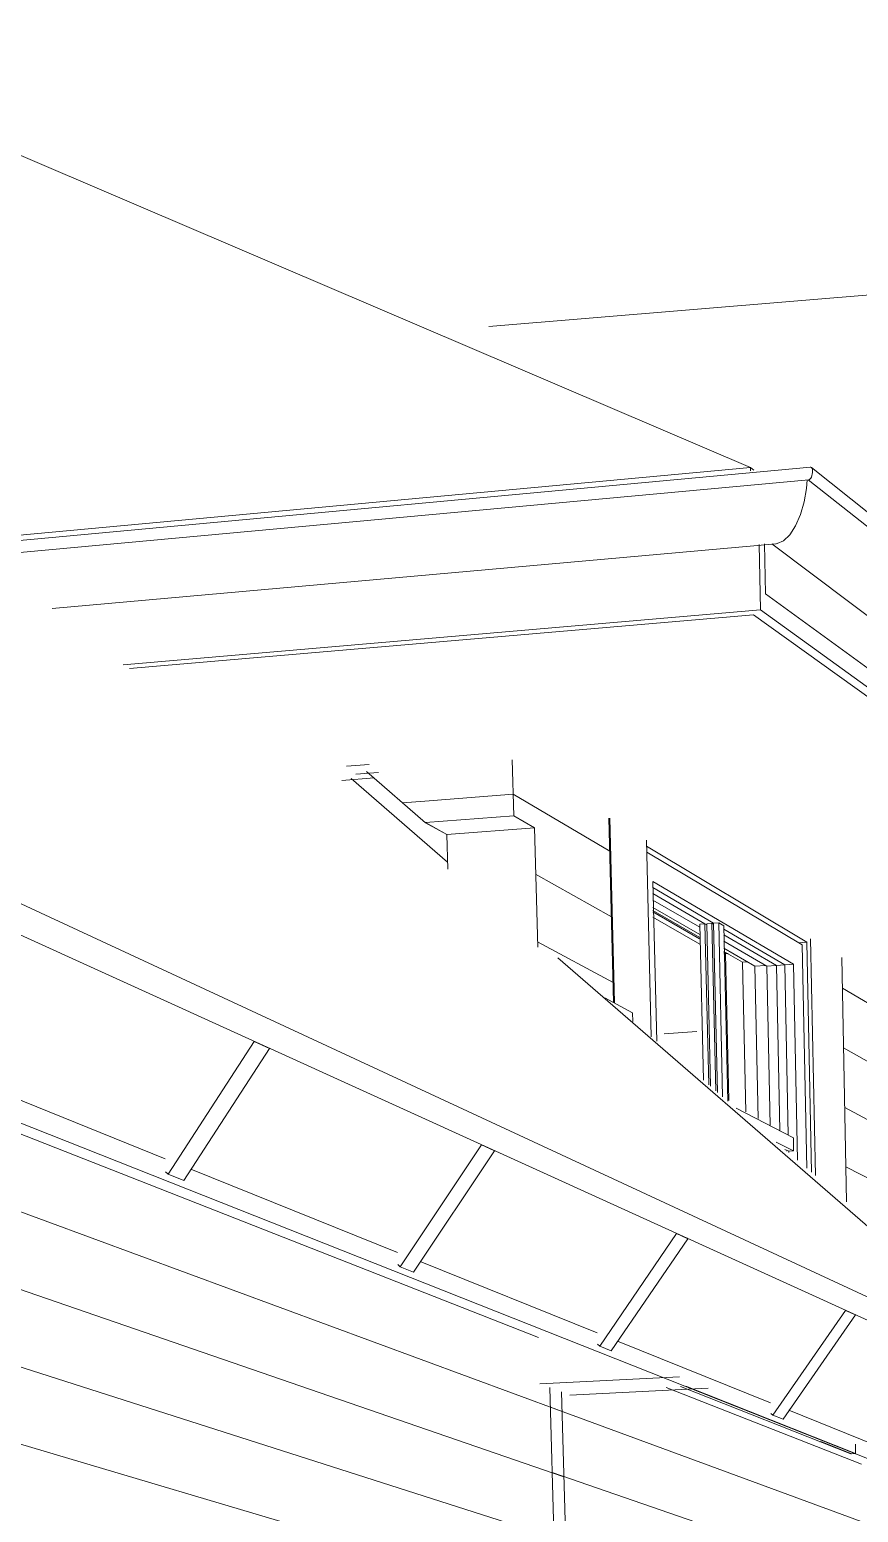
# Model space of a CAD drawing. Header units: inches. Extents: x 490.8 to 498.2, y -67.1 to -6.9.
# Drawn here: x 491.1488 to 491.3153, y -7.1748 to -6.8767 of the extents above; entities that cross this region are included whole.
import ezdxf

# ---------------------------------------------------------------- set-up
doc = ezdxf.new("R2010")
doc.units = ezdxf.units.IN
doc.header["$MEASUREMENT"] = 0
for name, color, linetype, lineweight in [('A-CLNG', 13, 'Continuous', 13), ('A-GLAZ', 151, 'Continuous', 13), ('A-ROOF', 132, 'Continuous', 13), ('A-ROOF-OTLN', 132, 'Continuous', 9), ('A-WALL', 113, 'Continuous', 13), ('A-WALL-PATT', 111, 'Continuous', 13), ('I-WALL', 2, 'Continuous', 13), ('S-BEAM', 12, 'Continuous', 9)]:
    doc.layers.add(name, color=color, linetype=linetype, lineweight=lineweight)

# ---------------------------------------------------------------- blocks, each defined once
blk = doc.blocks.new('FP_2-Entry')
at = {"layer": 'A-WALL-PATT', "lineweight": 9}
blk.add_line((491.22375, -7.03216), (491.22823, -7.03181), dxfattribs=at)
blk = doc.blocks.new('FP_9-Entry')
at = {"layer": 'A-WALL-PATT', "lineweight": 9}
for p, q in [((490.78488, -6.95643), (491.25107, -7.13967)), ((490.78483, -6.98085), (491.2558, -7.15455)), ((490.78478, -7.00521), (491.25616, -7.16767)), ((490.78473, -7.02952), (491.25652, -7.18073)), ((490.78469, -7.05377), (491.22985, -7.18573))]:
    blk.add_line(p, q, dxfattribs=at)
blk = doc.blocks.new('FP_13-Entry')
at = {"layer": 'A-WALL-PATT', "lineweight": 9}
for p, q in [((491.24595, -7.03042), (491.26537, -7.04186)), ((491.25048, -7.0465), (491.26571, -7.05509)), ((491.25086, -7.06008), (491.26605, -7.06827)), ((491.31215, -7.06942), (491.32683, -7.07808)), ((491.31238, -7.08143), (491.32703, -7.08971)), ((491.31261, -7.09341), (491.32723, -7.1013)), ((491.31284, -7.10534), (491.32743, -7.11286)), ((491.32646, -7.1238), (491.32763, -7.12437)), ((491.27674, -7.14976), (491.31594, -7.16517)), ((491.25346, -7.15369), (491.32333, -7.17946)), ((491.25383, -7.16686), (491.29575, -7.18131)), ((491.2542, -7.17998), (491.26481, -7.18339))]:
    blk.add_line(p, q, dxfattribs=at)
blk = doc.blocks.new('FP_14-Entry')
at = {"layer": 'A-WALL-PATT', "lineweight": 9}
blk.add_line((491.22823, -7.03181), (491.24595, -7.03042), dxfattribs=at)

msp = doc.modelspace()

# ---------------------------------------------------------------- linework, layer by layer
at = {"layer": 'A-CLNG'}
for p, q in [((491.21247, -7.02478), (491.21703, -7.02442)), ((491.21891, -7.02605), (491.21435, -7.02642))]:
    msp.add_line(p, q, dxfattribs=at)
at = {"layer": 'A-GLAZ', "lineweight": 9}
for p, q in [((491.26537, -7.03522), (491.26633, -7.07233)), ((491.27372, -7.07921), (491.27274, -7.03965)), ((491.27277, -7.04086), (491.30499, -7.06017)), ((491.30406, -7.06074), (491.27279, -7.04207)), ((491.2748, -7.08009), (491.27401, -7.048)), ((491.27401, -7.048), (491.3023, -7.06461)), ((491.28623, -7.05636), (491.27402, -7.04922)), ((491.28623, -7.05636), (491.27402, -7.04922)), ((491.27402, -7.04922), (491.28623, -7.05636)), ((491.27403, -7.05038), (491.28451, -7.05649)), ((491.28344, -7.0595), (491.274, -7.05407)), ((491.274, -7.05407), (491.28344, -7.0595)), ((491.28348, -7.05718), (491.27404, -7.05171)), ((491.28348, -7.05927), (491.27404, -7.05383)), ((491.28349, -7.05863), (491.27405, -7.05318)), ((491.28345, -7.06059), (491.27401, -7.05518)), ((491.30054, -7.06473), (491.28831, -7.05757)), ((491.30054, -7.06473), (491.28831, -7.05757)), ((491.28831, -7.05757), (491.30054, -7.06473)), ((491.28832, -7.0587), (491.29886, -7.06484)), ((491.29692, -7.06498), (491.28833, -7.05999)), ((491.30334, -7.06029), (491.30499, -7.06017)), ((491.30499, -7.06017), (491.30592, -7.10643)), ((491.30574, -7.05951), (491.30669, -7.10709)), ((491.28863, -7.06249), (491.28829, -7.06229)), ((491.28829, -7.06229), (491.28863, -7.06249)), ((491.28829, -7.06251), (491.28863, -7.06249)), ((491.29203, -7.0642), (491.28832, -7.06206)), ((491.29452, -7.06499), (491.28833, -7.06142)), ((491.28863, -7.06249), (491.28916, -7.06245)), ((491.28929, -7.09202), (491.28863, -7.06249)), ((491.28863, -7.06249), (491.28929, -7.09202)), ((491.30497, -7.1056), (491.30406, -7.06074)), ((491.31297, -7.1124), (491.31203, -7.06329)), ((491.29309, -7.06412), (491.29203, -7.0642)), ((491.2927, -7.09432), (491.29203, -7.0642)), ((491.29671, -7.06484), (491.29452, -7.06499)), ((491.29519, -7.09567), (491.29452, -7.06499)), ((491.29692, -7.06498), (491.30054, -7.06473)), ((491.29761, -7.09699), (491.29692, -7.06498)), ((491.30054, -7.06473), (491.29886, -7.06484)), ((491.29886, -7.06484), (491.29956, -7.09805)), ((491.30054, -7.06473), (491.3023, -7.06461)), ((491.30126, -7.09897), (491.30054, -7.06473)), ((491.30126, -7.09897), (491.30054, -7.06473)), ((491.30054, -7.06473), (491.30126, -7.09897)), ((491.3023, -7.06461), (491.30311, -7.10403)), ((491.30133, -7.10249), (491.30133, -7.10223)), ((491.30133, -7.10249), (491.30133, -7.10223)), ((491.30133, -7.10223), (491.30133, -7.10249)), ((491.31477, -7.16303), (491.28063, -7.14949)), ((491.30761, -7.16063), (491.30777, -7.16062)), ((491.30777, -7.16062), (491.31395, -7.16306)), ((491.31473, -7.16112), (491.31477, -7.16303)), ((491.31477, -7.16303), (491.31379, -7.16307)), ((491.31379, -7.16307), (491.31395, -7.16306))]:
    msp.add_line(p, q, dxfattribs=at)
at = {"layer": 'A-GLAZ'}
for p, q in [((491.28348, -7.05656), (491.28451, -7.05648)), ((491.28421, -7.08795), (491.28348, -7.05656)), ((491.28486, -7.05668), (491.28451, -7.05648)), ((491.28451, -7.05648), (491.28526, -7.08886)), ((491.28486, -7.05646), (491.28589, -7.05639)), ((491.28561, -7.08916), (491.28486, -7.05646)), ((491.28624, -7.05659), (491.28589, -7.05639)), ((491.28589, -7.05639), (491.28666, -7.09008)), ((491.28623, -7.05636), (491.28727, -7.05629)), ((491.28701, -7.09038), (491.28623, -7.05636)), ((491.2883, -7.0569), (491.28727, -7.05629)), ((491.28727, -7.05629), (491.28806, -7.09129)), ((491.2891, -7.09217), (491.2883, -7.0569)), ((491.30227, -7.09952), (491.29078, -7.09359)), ((491.2988, -7.10037), (491.30233, -7.10217)), ((491.30133, -7.10223), (491.30058, -7.10185)), ((491.30099, -7.10219), (491.30099, -7.10205)), ((491.30233, -7.10217), (491.30133, -7.10223)), ((491.30233, -7.10217), (491.30227, -7.09952))]:
    msp.add_line(p, q, dxfattribs=at)
at = {"layer": 'A-ROOF'}
for p, q in [((491.0877, -6.87668), (491.29363, -6.96472)), ((491.35252, -7.15229), (490.79447, -6.89841)), ((490.81267, -6.89704), (491.35246, -7.14793)), ((491.33396, -6.92868), (491.24108, -6.93634)), ((491.14109, -6.97889), (491.29363, -6.96472)), ((491.29363, -6.96472), (491.29434, -6.96527)), ((491.29364, -6.96537), (491.29363, -6.96472)), ((491.23274, -7.04408), (491.21341, -7.0273)), ((491.35246, -7.14793), (491.25496, -7.06335))]:
    msp.add_line(p, q, dxfattribs=at)
at = {"layer": 'A-ROOF-OTLN'}
for p, q in [((491.34248, -7.17409), (490.79268, -6.95614)), ((491.13653, -6.98034), (491.30569, -6.96466)), ((491.30589, -6.96475), (491.38573, -7.02834)), ((491.30535, -6.96721), (491.13916, -6.98252)), ((491.38501, -7.03025), (491.30522, -6.96719)), ((491.29881, -6.98009), (491.1533, -6.99306)), ((491.2957, -6.99338), (491.29542, -6.98024)), ((491.29666, -6.9901), (491.29645, -6.98009)), ((491.37736, -7.03986), (491.29797, -6.9801)), ((491.37563, -7.0478), (491.29666, -6.9901)), ((491.2957, -6.99338), (491.1676, -7.00441)), ((491.29427, -6.99436), (491.16888, -7.00512)), ((491.37429, -7.05185), (491.29427, -6.99436)), ((491.37567, -7.05117), (491.2957, -6.99338)), ((491.21152, -7.02768), (491.21804, -7.02716)), ((491.12687, -7.08389), (491.17602, -7.10373)), ((491.18117, -7.1058), (491.22272, -7.12257)), ((491.22728, -7.12441), (491.26284, -7.13876)), ((491.26693, -7.14041), (491.29769, -7.15282)), ((491.30138, -7.15431), (491.32824, -7.16515))]:
    msp.add_line(p, q, dxfattribs=at)
for points in [[(491.3053, -6.9672, 0), (491.30545, -6.96718, 0), (491.30561, -6.96708, 0), (491.30576, -6.9669, 0), (491.30589, -6.96665, 0), (491.306, -6.96636, 0), (491.30608, -6.96605, 0), (491.30612, -6.96572, 0), (491.30613, -6.96541, 0), (491.30609, -6.96513, 0), (491.30602, -6.9649, 0), (491.30591, -6.96475, 0), (491.30578, -6.96466, 0), (491.30563, -6.96466, 0)], [(491.30563, -6.96466, 0), (491.30578, -6.96466, 0), (491.30591, -6.96475, 0), (491.30602, -6.9649, 0), (491.30609, -6.96513, 0), (491.30613, -6.96541, 0), (491.30612, -6.96572, 0), (491.30608, -6.96605, 0), (491.306, -6.96636, 0), (491.30589, -6.96665, 0), (491.30576, -6.9669, 0), (491.30561, -6.96708, 0), (491.30545, -6.96718, 0), (491.3053, -6.9672, 0)], [(491.30503, -6.9672, 0), (491.30492, -6.96893, 0), (491.30447, -6.97164, 0), (491.30372, -6.97421, 0), (491.30273, -6.97648, 0), (491.30157, -6.97828, 0), (491.30031, -6.97949, 0), (491.29904, -6.98004, 0), (491.29874, -6.98007, 0)], [(491.29904, -6.98004, 0), (491.30031, -6.97949, 0), (491.30157, -6.97828, 0), (491.30273, -6.97648, 0), (491.30372, -6.97421, 0), (491.30447, -6.97164, 0), (491.30492, -6.96893, 0), (491.30503, -6.9672, 0)]]:
    msp.add_polyline3d(points, dxfattribs=at)
at = {"layer": 'A-WALL'}
for p, q in [((491.24575, -7.02354), (491.24607, -7.03477)), ((491.2165, -7.02587), (491.22836, -7.03615)), ((491.24607, -7.03477), (491.22836, -7.03614)), ((491.23263, -7.03853), (491.22836, -7.03614)), ((491.23263, -7.03855), (491.22836, -7.03615)), ((491.24607, -7.03477), (491.25022, -7.03719)), ((491.26615, -7.07223), (491.2652, -7.03523)), ((491.25022, -7.03719), (491.23263, -7.03853)), ((491.23284, -7.0455), (491.23263, -7.03853)), ((491.25022, -7.03719), (491.25089, -7.06116)), ((491.26993, -7.07436), (491.26437, -7.0714)), ((491.26998, -7.07614), (491.26993, -7.07436)), ((491.25335, -7.14975), (491.25431, -7.18409)), ((491.31379, -7.16307), (491.27958, -7.14954)), ((491.25661, -7.18394), (491.2557, -7.15063))]:
    msp.add_line(p, q, dxfattribs=at)
at = {"layer": 'I-WALL'}
for p, q in [((491.28285, -7.07817), (491.27631, -7.0786)), ((491.25133, -7.14899), (491.2794, -7.14761)), ((491.28516, -7.1499), (491.25736, -7.15126))]:
    msp.add_line(p, q, dxfattribs=at)
at = {"layer": 'S-BEAM'}
for p, q in [((491.1939, -7.08018), (491.17665, -7.10683)), ((491.19378, -7.08007), (491.1939, -7.08018)), ((491.19698, -7.08158), (491.1939, -7.08018)), ((491.17978, -7.10808), (491.19698, -7.08158)), ((491.19698, -7.08158), (491.19686, -7.08147)), ((491.23957, -7.10095), (491.22328, -7.12544)), ((491.22596, -7.12651), (491.2422, -7.10215)), ((491.23946, -7.10086), (491.23957, -7.10095)), ((491.2422, -7.10215), (491.23957, -7.10095)), ((491.2422, -7.10215), (491.24208, -7.10205)), ((491.17665, -7.10683), (491.17612, -7.10637)), ((491.17665, -7.10683), (491.17978, -7.10808)), ((491.27877, -7.11878), (491.26336, -7.14142)), ((491.26568, -7.14234), (491.28104, -7.11982)), ((491.27867, -7.11869), (491.27877, -7.11878)), ((491.28104, -7.11982), (491.27877, -7.11878)), ((491.28104, -7.11982), (491.28093, -7.11972)), ((491.22328, -7.12544), (491.2228, -7.12501)), ((491.22328, -7.12544), (491.22596, -7.12651)), ((491.31278, -7.13426), (491.29816, -7.1553)), ((491.31269, -7.13417), (491.31278, -7.13426)), ((491.31476, -7.13515), (491.31278, -7.13426)), ((491.30019, -7.15611), (491.31476, -7.13515)), ((491.31476, -7.13515), (491.31466, -7.13507)), ((491.26336, -7.14142), (491.2629, -7.14102)), ((491.26336, -7.14142), (491.26568, -7.14234)), ((491.29816, -7.1553), (491.29774, -7.15493)), ((491.29816, -7.1553), (491.30019, -7.15611))]:
    msp.add_line(p, q, dxfattribs=at)

# ---------------------------------------------------------------- block references
at = {"layer": 'A-WALL', "lineweight": 9}
for name in ['FP_9-Entry', 'FP_14-Entry', 'FP_13-Entry', 'FP_2-Entry']:
    msp.add_blockref(name, (0, 0), dxfattribs=at)

doc.saveas('drawing.dxf')
